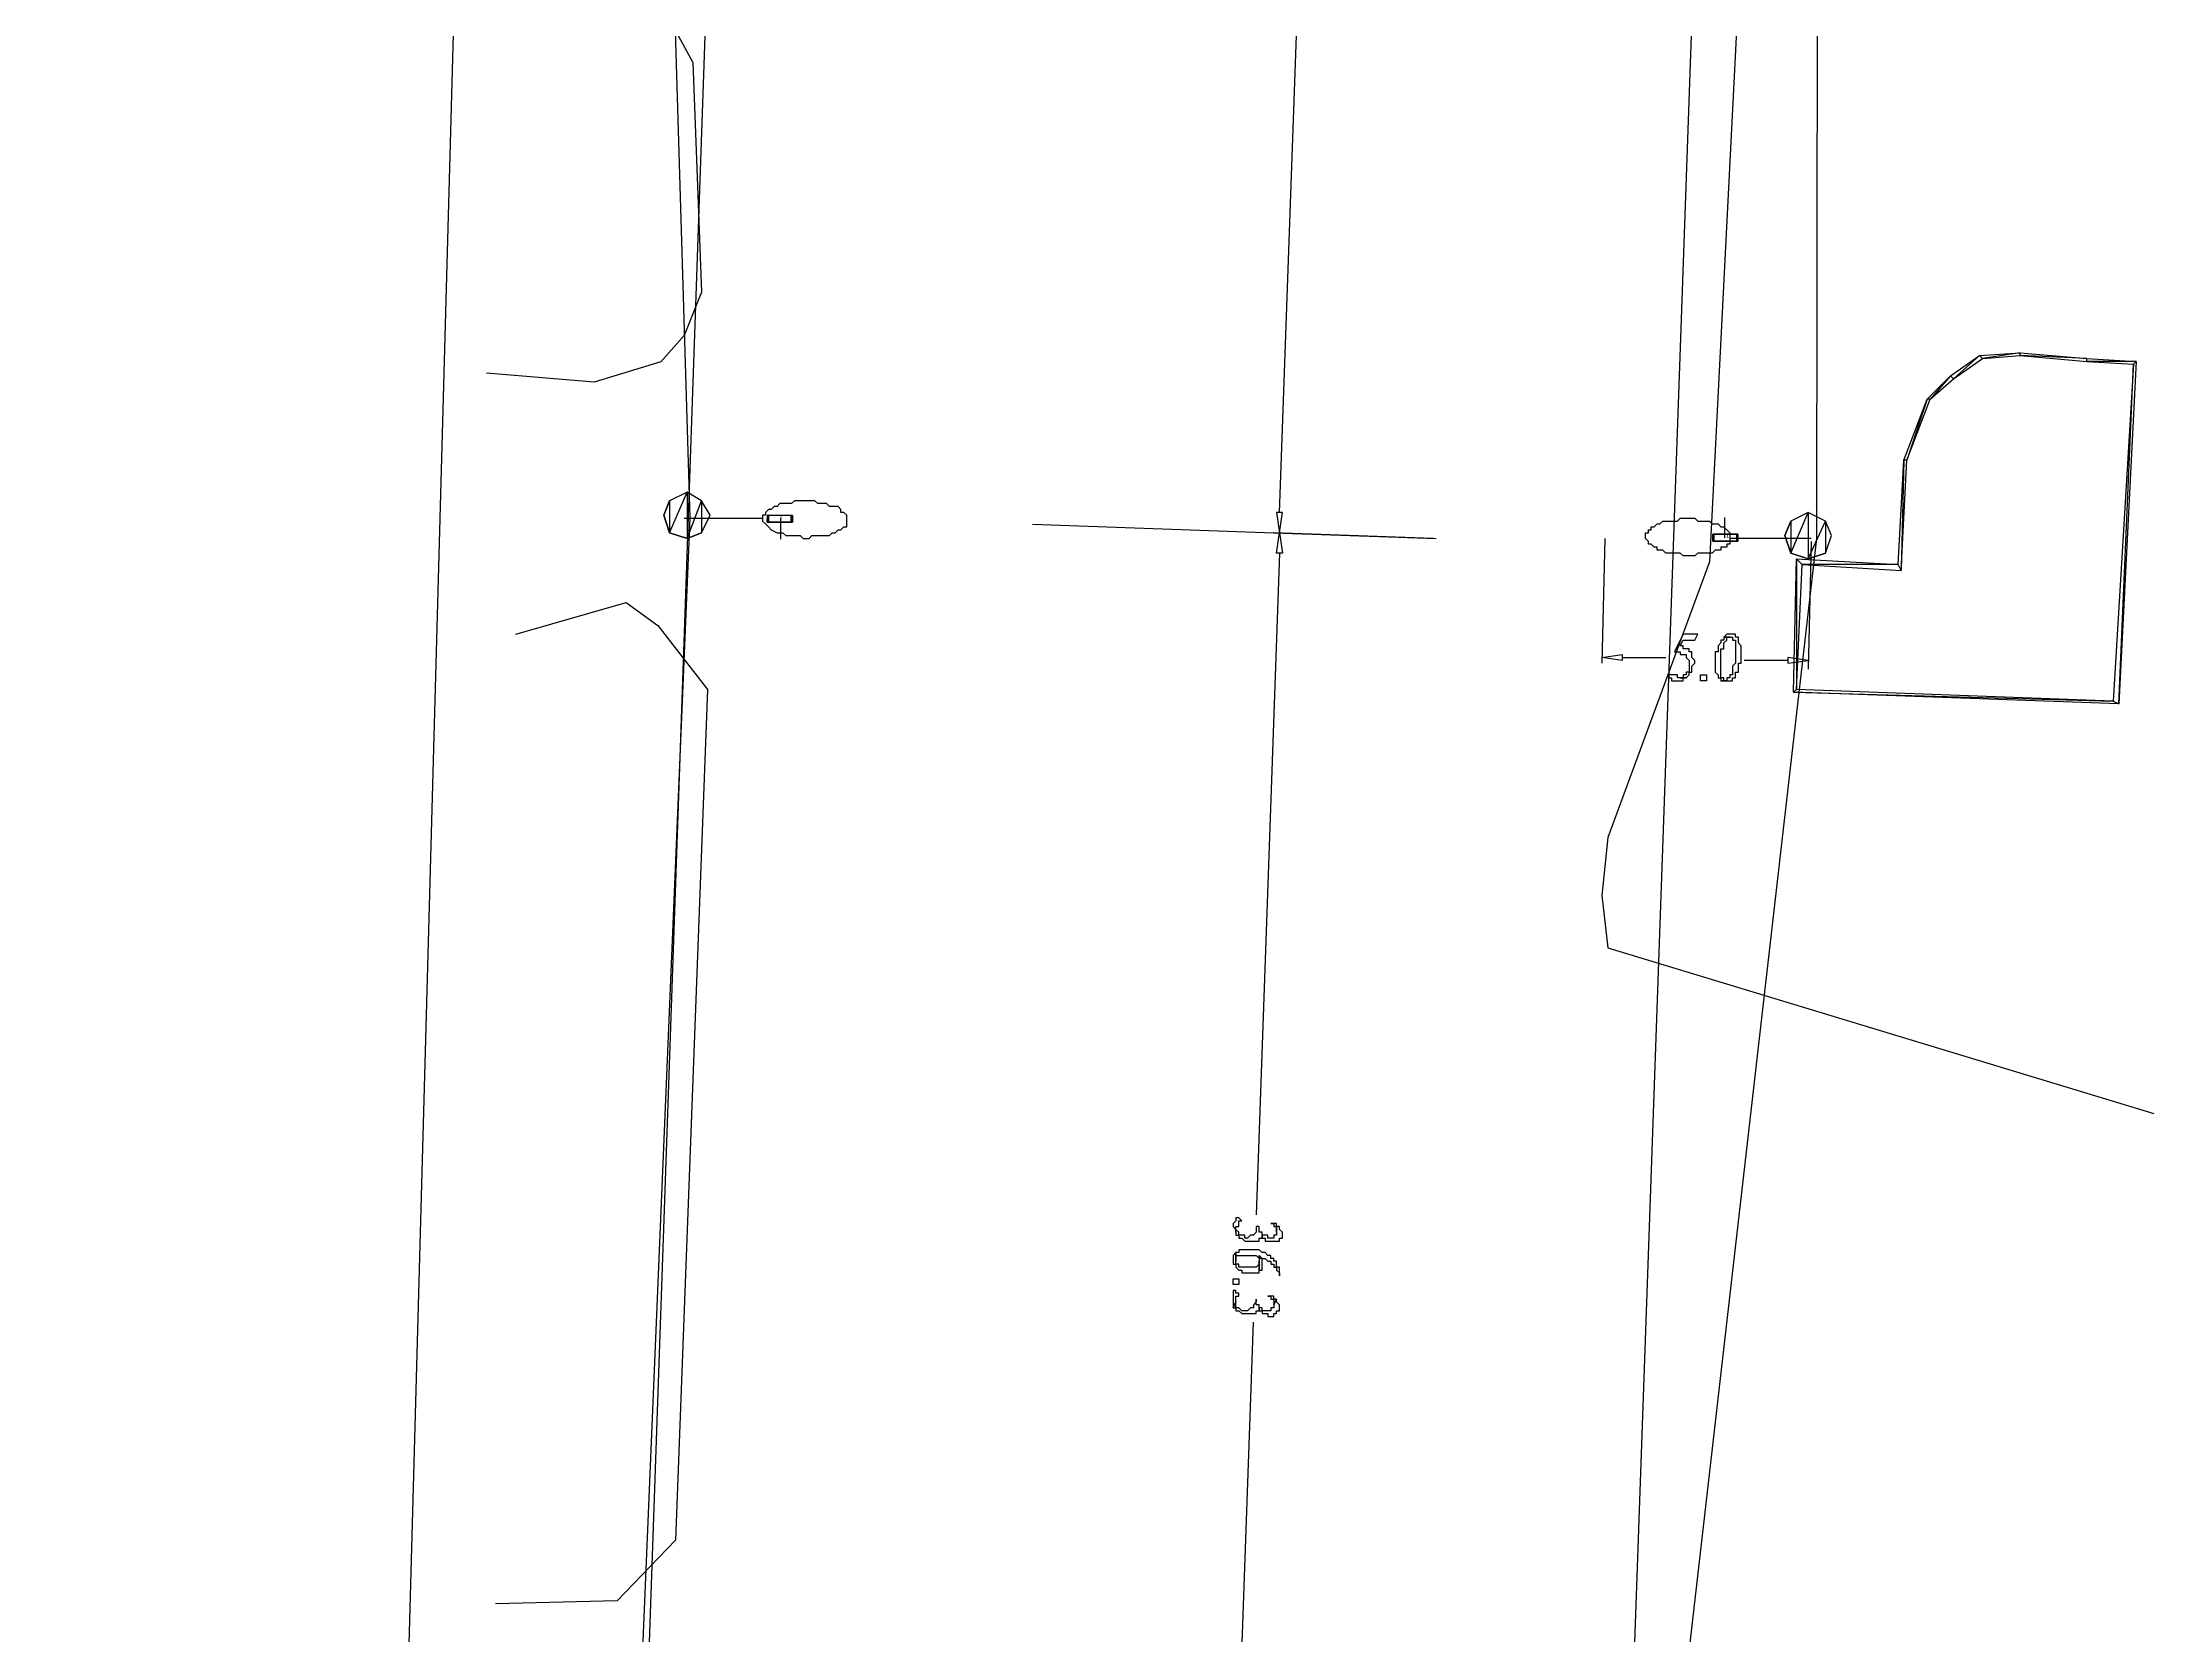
# Model space of a CAD drawing. Extents: x 212106 to 638151, y -1311344 to 1260505.
# Drawn here: x 269033 to 320961, y -533075 to -493865 of the extents above; entities that cross this region are included whole.
import ezdxf

# ---------------------------------------------------------------- set-up
doc = ezdxf.new("R2010")
doc.units = 0
doc.header["$MEASUREMENT"] = 0
for name, color, linetype in [('at_Entity', 7, 'Continuous'), ('DLXLUM01', 3, 'Continuous'), ('DLXLUMEX', 2, 'Continuous'), ('DLXSCENE', 7, 'Continuous')]:
    doc.layers.add(name, color=color, linetype=linetype)

# ---------------------------------------------------------------- blocks, each defined once
blk = doc.blocks.new('*U179')
for p, q in [((-324, 85), (-324, -85)), ((-295, 85), (-324, 85)), ((-324, 85), (-295, 85)), ((265, 85), (-324, 85)), ((-324, -85), (-324, 85)), ((-324, 85), (265, 85)), ((295, 85), (-295, 85)), ((-295, 85), (-295, -85)), ((-295, -85), (-295, 85)), ((-295, 85), (295, 85)), ((295, 85), (265, 85)), ((265, 85), (295, 85)), ((265, -85), (265, 85)), ((265, 85), (265, -85)), ((295, -85), (295, 85)), ((295, 85), (295, -85)), ((-324, -85), (265, -85)), ((-295, -85), (-324, -85)), ((-324, -85), (-295, -85)), ((265, -85), (-324, -85)), ((-295, -85), (295, -85)), ((295, -85), (-295, -85)), ((265, -85), (295, -85)), ((295, -85), (265, -85))]:
    blk.add_line(p, q)
at = {"color": 1}
blk.add_line((-30, 0), (-30, 500), dxfattribs=at)
at = {"layer": 'DLXLUMEX', "color": 7}
blk.add_text('1', height=100, dxfattribs=at).set_placement((0, 0))
blk = doc.blocks.new('*U40')
for p, q in [((-294, 87), (-295, -83)), ((-295, -83), (-294, 87)), ((295, 83), (-294, 87)), ((-264, 87), (-294, 87)), ((-294, 87), (295, 83)), ((-294, 87), (-264, 87)), ((-264, 87), (-265, -83)), ((-265, -83), (-264, 87)), ((325, 83), (-264, 87)), ((-264, 87), (325, 83)), ((294, -87), (295, 83)), ((295, 83), (294, -87)), ((295, 83), (325, 83)), ((325, 83), (295, 83)), ((324, -87), (325, 83)), ((325, 83), (324, -87)), ((-295, -83), (294, -87)), ((294, -87), (-295, -83)), ((-295, -83), (-265, -83)), ((-265, -83), (-295, -83)), ((-265, -83), (324, -87)), ((324, -87), (-265, -83)), ((294, -87), (324, -87)), ((324, -87), (294, -87))]:
    blk.add_line(p, q)
at = {"color": 1}
blk.add_line((30, 0), (26, -500), dxfattribs=at)
at = {"layer": 'DLXLUMEX', "color": 7}
blk.add_text('1', height=100, dxfattribs=at).set_placement((0, 0))
blk = doc.blocks.new('*U97')
for p, q in [((-45254, -534671), (-45111, -434388)), ((-74539, -482029), (-72968, -534171)), ((-72968, -534171), (-74468, -569955)), ((-49468, -571455), (-45254, -534671))]:
    blk.add_line(p, q)

msp = doc.modelspace()

# ---------------------------------------------------------------- linework, layer by layer
at = {"layer": 'at_Entity', "color": 0}
for p, q in [((282818, -360515), (269033, -859640)), ((299460, -505441), (301175, -457368)), ((311818, -471645), (310033, -506650)), ((282104, -488939), (285032, -494368)), ((285032, -494368), (285247, -500011)), ((285247, -500011), (284818, -501083)), ((284818, -501083), (284247, -501726)), ((315961, -502076), (316675, -501576)), ((315961, -502076), (316675, -501576)), ((316675, -501576), (316032, -502147)), ((316675, -501576), (316032, -502147)), ((316675, -501576), (316032, -502147)), ((316675, -501576), (316032, -502147)), ((316675, -501576), (317675, -501504)), ((316675, -501576), (317675, -501504)), ((316746, -501647), (316675, -501576)), ((316746, -501647), (316675, -501576)), ((316746, -501647), (316675, -501576)), ((316746, -501647), (316675, -501576)), ((317675, -501504), (316746, -501647)), ((317675, -501504), (316746, -501647)), ((317675, -501504), (316746, -501647)), ((317675, -501504), (316746, -501647)), ((316746, -501647), (317675, -501576)), ((316746, -501647), (317675, -501576)), ((317675, -501576), (317675, -501504)), ((317675, -501504), (319318, -501647)), ((317675, -501576), (317675, -501504)), ((317675, -501576), (317675, -501504)), ((317675, -501504), (319318, -501647)), ((317675, -501576), (317675, -501504)), ((319318, -501647), (317675, -501576)), ((317675, -501576), (319318, -501718)), ((319318, -501647), (317675, -501576)), ((319318, -501647), (317675, -501576)), ((317675, -501576), (319318, -501718)), ((319318, -501647), (317675, -501576)), ((282604, -502226), (279961, -502012)), ((284247, -501726), (282604, -502226)), ((315389, -502647), (315961, -502076)), ((315389, -502647), (315961, -502076)), ((315961, -502076), (315461, -502647)), ((315961, -502076), (315461, -502647)), ((315961, -502076), (315461, -502647)), ((315961, -502076), (315461, -502647)), ((316032, -502147), (315961, -502076)), ((316032, -502147), (315961, -502076)), ((316032, -502147), (315961, -502076)), ((316032, -502147), (315961, -502076)), ((316032, -502147), (316746, -501647)), ((316032, -502147), (316746, -501647)), ((319318, -501718), (319318, -501647)), ((319318, -501647), (320532, -501718)), ((319318, -501718), (319318, -501647)), ((319318, -501718), (319318, -501647)), ((319318, -501647), (320532, -501718)), ((319318, -501718), (319318, -501647)), ((320532, -501718), (319318, -501718)), ((319318, -501718), (320460, -501790)), ((320532, -501718), (319318, -501718)), ((320532, -501718), (319318, -501718)), ((319318, -501718), (320460, -501790)), ((320532, -501718), (319318, -501718)), ((320460, -501790), (319960, -510075)), ((320460, -501790), (319960, -510075)), ((320532, -501718), (320103, -510147)), ((320532, -501718), (320103, -510147)), ((320103, -510147), (320460, -501790)), ((320103, -510147), (320460, -501790)), ((320103, -510147), (320460, -501790)), ((320103, -510147), (320460, -501790)), ((320460, -501790), (320532, -501718)), ((320460, -501790), (320532, -501718)), ((320460, -501790), (320532, -501718)), ((320460, -501790), (320532, -501718)), ((314818, -504147), (315389, -502647)), ((314818, -504147), (315389, -502647)), ((315389, -502647), (314889, -504147)), ((314889, -504147), (315461, -502647)), ((315389, -502647), (314889, -504147)), ((315389, -502647), (314889, -504147)), ((314889, -504147), (315461, -502647)), ((315389, -502647), (314889, -504147)), ((315461, -502647), (315389, -502647)), ((315461, -502647), (315389, -502647)), ((315461, -502647), (315389, -502647)), ((315461, -502647), (315389, -502647)), ((315461, -502647), (316032, -502147)), ((315461, -502647), (316032, -502147)), ((314675, -506718), (314818, -504147)), ((314675, -506718), (314818, -504147)), ((314818, -504147), (314746, -506861)), ((314746, -506861), (314889, -504147)), ((314818, -504147), (314746, -506861)), ((314818, -504147), (314746, -506861)), ((314746, -506861), (314889, -504147)), ((314818, -504147), (314746, -506861)), ((314889, -504147), (314818, -504147)), ((314889, -504147), (314818, -504147)), ((314889, -504147), (314818, -504147)), ((314889, -504147), (314818, -504147)), ((284462, -505147), (284319, -505504)), ((284319, -505504), (284462, -505147)), ((284462, -505147), (284319, -505504)), ((284462, -505147), (284319, -505504)), ((284319, -505504), (284462, -505147)), ((284462, -505147), (284319, -505504)), ((284890, -504933), (284462, -505147)), ((284890, -504933), (284462, -505147)), ((284462, -505933), (284890, -504933)), ((284462, -505933), (284890, -504933)), ((284890, -504933), (284462, -505147)), ((284890, -504933), (284462, -505147)), ((284890, -504933), (284462, -505147)), ((284462, -505933), (284890, -504933)), ((284462, -505933), (284890, -504933)), ((284890, -504933), (284462, -505147)), ((284462, -505147), (284462, -505933)), ((284462, -505147), (284462, -505933)), ((284462, -505147), (284462, -505933)), ((284462, -505147), (284462, -505933)), ((285247, -505147), (284890, -504933)), ((285247, -505147), (284890, -504933)), ((284890, -504933), (284890, -506075)), ((284890, -504933), (284890, -506075)), ((285247, -505147), (284890, -504933)), ((285247, -505147), (284890, -504933)), ((285247, -505147), (284890, -504933)), ((284890, -504933), (284890, -506075)), ((284890, -504933), (284890, -506075)), ((285247, -505147), (284890, -504933)), ((284890, -506075), (285247, -505147)), ((284890, -506075), (285247, -505147)), ((284890, -506075), (285247, -505147)), ((284890, -506075), (285247, -505147)), ((285462, -505504), (285247, -505147)), ((285462, -505504), (285247, -505147)), ((285247, -505147), (285247, -505933)), ((285247, -505147), (285247, -505933)), ((285462, -505504), (285247, -505147)), ((285462, -505504), (285247, -505147)), ((285462, -505504), (285247, -505147)), ((285247, -505147), (285247, -505933)), ((285247, -505147), (285247, -505933)), ((285462, -505504), (285247, -505147)), ((287176, -505218), (287104, -505290)), ((287247, -505218), (287176, -505218)), ((287319, -505218), (287247, -505218)), ((287461, -505218), (287319, -505218)), ((287533, -505147), (287461, -505218)), ((287676, -505147), (287533, -505147)), ((287747, -505147), (287676, -505147)), ((287890, -505147), (287747, -505147)), ((288033, -505147), (287890, -505147)), ((288104, -505218), (288033, -505147)), ((288247, -505218), (288104, -505218)), ((288319, -505218), (288247, -505218)), ((288390, -505290), (288319, -505218)), ((284319, -505504), (284462, -505933)), ((284462, -505933), (284319, -505504)), ((284319, -505504), (284462, -505933)), ((284319, -505504), (284462, -505933)), ((284462, -505933), (284319, -505504)), ((284319, -505504), (284462, -505933)), ((284819, -505575), (286747, -505575)), ((285247, -505933), (285462, -505504)), ((285247, -505933), (285462, -505504)), ((285247, -505933), (285462, -505504)), ((285247, -505933), (285462, -505504)), ((285247, -505933), (285462, -505504)), ((285247, -505933), (285462, -505504)), ((286819, -505504), (286747, -505504)), ((286747, -505504), (286747, -505575)), ((286747, -505575), (286747, -505647)), ((286747, -505647), (286819, -505718)), ((286890, -505361), (286819, -505433)), ((286819, -505433), (286819, -505504)), ((286819, -505718), (286890, -505790)), ((286962, -505361), (286890, -505361)), ((287033, -505290), (286962, -505361)), ((287104, -505290), (287033, -505290)), ((288461, -505290), (288390, -505290)), ((288604, -505290), (288461, -505290)), ((288676, -505361), (288604, -505290)), ((288676, -505433), (288676, -505361)), ((288747, -505433), (288676, -505433)), ((288819, -505504), (288747, -505433)), ((288819, -505647), (288819, -505504)), ((288819, -505718), (288819, -505647)), ((288819, -505647), (288819, -505647)), ((288819, -505790), (288819, -505718)), ((293390, -505721), (299318, -505936)), ((299533, -505433), (299390, -505433)), ((299390, -505433), (299461, -505933)), ((299461, -505933), (299533, -505433)), ((308675, -505790), (308747, -505718)), ((308747, -505718), (308818, -505718)), ((308818, -505718), (308889, -505647)), ((308889, -505647), (308961, -505647)), ((308961, -505647), (309032, -505647)), ((309032, -505647), (309104, -505647)), ((309104, -505647), (309175, -505647)), ((309175, -505647), (309247, -505647)), ((309247, -505647), (309318, -505575)), ((309318, -505575), (309461, -505575)), ((309461, -505575), (309532, -505575)), ((309532, -505575), (309604, -505575)), ((309604, -505575), (309675, -505575)), ((309675, -505575), (309747, -505647)), ((309747, -505647), (309818, -505647)), ((309818, -505647), (309889, -505647)), ((309889, -505647), (309961, -505647)), ((309961, -505647), (310032, -505647)), ((310032, -505647), (310104, -505718)), ((310104, -505718), (310175, -505718)), ((310175, -505718), (310246, -505718)), ((310246, -505718), (310318, -505790)), ((312032, -505647), (311889, -506004)), ((311889, -506004), (312032, -505647)), ((312032, -505647), (311889, -506004)), ((312032, -505647), (311889, -506004)), ((311889, -506004), (312032, -505647)), ((312032, -505647), (311889, -506004)), ((312461, -505433), (312032, -505647)), ((312461, -505433), (312032, -505647)), ((312032, -506433), (312461, -505433)), ((312032, -506433), (312461, -505433)), ((312461, -505433), (312032, -505647)), ((312461, -505433), (312032, -505647)), ((312461, -505433), (312032, -505647)), ((312032, -506433), (312461, -505433)), ((312032, -506433), (312461, -505433)), ((312461, -505433), (312032, -505647)), ((312032, -505647), (312032, -506433)), ((312032, -505647), (312032, -506433)), ((312032, -505647), (312032, -506433)), ((312032, -505647), (312032, -506433)), ((312889, -505647), (312461, -505433)), ((312889, -505647), (312461, -505433)), ((312461, -505433), (312461, -506575)), ((312461, -505433), (312461, -506575)), ((312889, -505647), (312461, -505433)), ((312889, -505647), (312461, -505433)), ((312889, -505647), (312461, -505433)), ((312461, -505433), (312461, -506575)), ((312461, -505433), (312461, -506575)), ((312889, -505647), (312461, -505433)), ((312461, -506575), (312889, -505647)), ((312461, -506575), (312889, -505647)), ((312461, -506575), (312889, -505647)), ((312461, -506575), (312889, -505647)), ((313032, -506004), (312889, -505647)), ((313032, -506004), (312889, -505647)), ((312889, -505647), (312889, -506433)), ((312889, -505647), (312889, -506433)), ((313032, -506004), (312889, -505647)), ((313032, -506004), (312889, -505647)), ((313032, -506004), (312889, -505647)), ((312889, -505647), (312889, -506433)), ((312889, -505647), (312889, -506433)), ((313032, -506004), (312889, -505647)), ((284462, -505933), (284890, -506075)), ((284890, -506075), (284462, -505933)), ((284462, -505933), (284890, -506075)), ((284462, -505933), (284890, -506075)), ((284890, -506075), (284462, -505933)), ((284462, -505933), (284890, -506075)), ((284890, -506075), (285247, -505933)), ((285247, -505933), (284890, -506075)), ((284890, -506075), (285247, -505933)), ((284890, -506075), (285247, -505933)), ((285247, -505933), (284890, -506075)), ((284890, -506075), (285247, -505933)), ((284890, -506075), (284890, -506075)), ((284890, -506075), (284890, -506075)), ((284890, -506075), (284890, -506075)), ((286890, -505790), (286962, -505861)), ((286962, -505861), (287104, -505933)), ((287104, -505933), (287176, -505933)), ((287176, -505933), (287247, -505933)), ((287247, -505933), (287319, -506004)), ((287319, -506004), (287461, -506004)), ((287461, -506004), (287533, -506004)), ((287533, -506004), (287676, -506004)), ((287676, -506004), (287747, -506075)), ((287747, -506075), (287890, -506075)), ((287890, -506075), (287961, -506004)), ((287961, -506004), (288104, -506004)), ((288104, -506004), (288176, -506004)), ((288176, -506004), (288319, -506004)), ((288319, -506004), (288390, -506004)), ((288390, -506004), (288461, -505933)), ((288461, -505933), (288533, -505933)), ((288533, -505933), (288604, -505861)), ((288604, -505861), (288676, -505861)), ((288676, -505861), (288747, -505790)), ((288747, -505790), (288819, -505790)), ((303317, -506084), (299317, -505941)), ((303247, -506075), (299318, -505933)), ((299390, -506433), (299461, -505933)), ((299461, -505933), (299533, -506433)), ((307461, -506075), (307389, -509147)), ((308461, -506004), (308461, -505933)), ((308461, -505933), (308532, -505933)), ((308461, -506075), (308461, -506004)), ((308461, -506004), (308461, -506004)), ((308532, -506147), (308461, -506075)), ((308532, -505933), (308532, -505861)), ((308532, -505861), (308604, -505861)), ((308532, -506218), (308532, -506147)), ((308604, -506218), (308532, -506218)), ((308604, -505861), (308604, -505790)), ((308604, -505790), (308675, -505790)), ((308675, -506290), (308604, -506218)), ((308747, -506290), (308675, -506290)), ((308747, -506361), (308747, -506290)), ((310318, -505790), (310389, -505790)), ((310389, -506290), (310318, -506290)), ((310318, -506290), (310318, -506361)), ((310389, -505790), (310461, -505861)), ((310461, -506290), (310389, -506290)), ((310461, -505861), (310532, -505933)), ((310532, -506218), (310461, -506218)), ((310461, -506218), (310461, -506290)), ((310532, -505933), (310532, -506004)), ((310532, -506004), (310532, -506075)), ((312532, -506075), (310532, -506075)), ((310532, -506075), (310532, -506147)), ((310532, -506147), (310532, -506218)), ((311889, -506004), (312032, -506433)), ((312032, -506433), (311889, -506004)), ((311889, -506004), (312032, -506433)), ((311889, -506004), (312032, -506433)), ((312032, -506433), (311889, -506004)), ((311889, -506004), (312032, -506433)), ((312532, -506147), (312461, -509290)), ((312889, -506433), (313032, -506004)), ((312889, -506433), (313032, -506004)), ((312889, -506433), (313032, -506004)), ((312889, -506433), (313032, -506004)), ((312889, -506433), (313032, -506004)), ((312889, -506433), (313032, -506004)), ((299461, -506433), (298890, -522718)), ((299533, -506433), (299390, -506433)), ((310033, -506650), (307533, -513432)), ((308818, -506361), (308747, -506361)), ((308889, -506361), (308818, -506361)), ((308961, -506433), (308889, -506361)), ((309032, -506433), (308961, -506433)), ((309104, -506433), (309032, -506433)), ((309175, -506433), (309104, -506433)), ((309247, -506433), (309175, -506433)), ((309318, -506433), (309247, -506433)), ((309389, -506504), (309318, -506433)), ((309532, -506504), (309389, -506504)), ((309604, -506504), (309532, -506504)), ((309675, -506504), (309604, -506504)), ((309747, -506433), (309675, -506504)), ((309818, -506433), (309747, -506433)), ((309889, -506433), (309818, -506433)), ((309961, -506433), (309889, -506433)), ((310032, -506433), (309961, -506433)), ((310104, -506433), (310032, -506433)), ((310175, -506361), (310104, -506433)), ((310246, -506361), (310175, -506361)), ((310318, -506361), (310246, -506361)), ((312032, -506433), (312461, -506575)), ((312461, -506575), (312032, -506433)), ((312032, -506433), (312461, -506575)), ((312032, -506433), (312461, -506575)), ((312461, -506575), (312032, -506433)), ((312032, -506433), (312461, -506575)), ((312104, -509861), (312175, -506575)), ((312104, -509861), (312175, -506575)), ((312318, -506718), (312175, -506575)), ((312175, -506575), (314675, -506718)), ((312318, -506718), (312175, -506575)), ((312175, -506575), (312175, -509790)), ((312175, -506575), (312175, -509790)), ((312318, -506718), (312175, -506575)), ((312175, -506575), (314675, -506718)), ((312318, -506718), (312175, -506575)), ((312175, -506575), (312175, -509790)), ((312175, -506575), (312175, -509790)), ((312175, -509790), (312318, -506718)), ((312175, -509790), (312318, -506718)), ((314675, -506718), (312318, -506718)), ((312318, -506718), (314746, -506861)), ((314675, -506718), (312318, -506718)), ((314675, -506718), (312318, -506718)), ((312318, -506718), (314746, -506861)), ((314675, -506718), (312318, -506718)), ((312461, -506575), (312889, -506433)), ((312889, -506433), (312461, -506575)), ((312461, -506575), (312889, -506433)), ((312461, -506575), (312889, -506433)), ((312889, -506433), (312461, -506575)), ((312461, -506575), (312889, -506433)), ((312461, -506575), (312461, -506575)), ((312461, -506575), (312461, -506575)), ((312461, -506575), (312461, -506575)), ((314746, -506861), (314675, -506718)), ((314746, -506861), (314675, -506718)), ((314746, -506861), (314675, -506718)), ((314746, -506861), (314675, -506718)), ((280676, -508432), (283390, -507647)), ((283390, -507647), (284176, -508218)), ((284176, -508218), (285390, -509790)), ((309389, -508432), (309175, -508861)), ((309175, -508861), (309175, -508861)), ((309175, -508861), (309175, -508861)), ((309175, -508861), (309247, -508861)), ((309247, -508861), (309247, -508861)), ((309247, -508861), (309318, -508861)), ((309318, -508718), (309389, -508575)), ((309389, -508718), (309318, -508718)), ((309318, -508718), (309318, -508718)), ((309318, -508861), (309318, -508861)), ((309318, -508861), (309318, -508932)), ((309747, -508432), (309389, -508432)), ((309389, -508575), (309675, -508575)), ((309389, -508790), (309389, -508718)), ((309389, -508718), (309389, -508718)), ((309461, -508790), (309389, -508790)), ((309532, -508790), (309461, -508790)), ((309461, -508790), (309461, -508790)), ((309461, -508790), (309461, -508790)), ((309532, -508861), (309532, -508790)), ((309604, -508861), (309532, -508861)), ((309532, -508861), (309532, -508861)), ((309532, -508861), (309532, -508861)), ((309604, -508932), (309604, -508861)), ((309675, -508575), (309747, -508432)), ((310246, -508861), (310175, -508861)), ((310175, -508861), (310175, -508932)), ((310318, -508647), (310246, -508718)), ((310246, -508718), (310246, -508718)), ((310246, -508718), (310246, -508718)), ((310246, -508718), (310246, -508718)), ((310246, -508718), (310246, -508790)), ((310246, -508790), (310246, -508790)), ((310246, -508790), (310246, -508861)), ((310389, -508575), (310318, -508575)), ((310318, -508575), (310318, -508575)), ((310318, -508575), (310318, -508647)), ((310318, -508647), (310318, -508647)), ((310318, -508861), (310318, -508790)), ((310318, -508790), (310389, -508790)), ((310318, -508932), (310318, -508861)), ((310318, -508861), (310318, -508861)), ((310461, -508432), (310389, -508504)), ((310389, -508504), (310389, -508504)), ((310389, -508504), (310389, -508575)), ((310532, -508504), (310389, -508504)), ((310389, -508504), (310532, -508504)), ((310389, -508647), (310461, -508575)), ((310389, -508718), (310389, -508647)), ((310389, -508647), (310389, -508647)), ((310389, -508647), (310389, -508647)), ((310389, -508790), (310389, -508718)), ((310389, -508718), (310389, -508718)), ((310532, -508432), (310461, -508432)), ((310461, -508432), (310461, -508432)), ((310461, -508575), (310461, -508504)), ((310461, -508504), (310461, -508504)), ((310461, -508504), (310461, -508504)), ((310461, -508504), (310532, -508504)), ((310461, -508575), (310461, -508575)), ((310532, -508432), (310532, -508432)), ((310604, -508432), (310532, -508432)), ((310532, -508504), (310532, -508504)), ((310532, -508504), (310604, -508504)), ((310675, -508432), (310604, -508432)), ((310604, -508432), (310604, -508432)), ((310604, -508432), (310604, -508432)), ((310604, -508504), (310604, -508504)), ((310604, -508504), (310604, -508504)), ((310604, -508504), (310604, -508504)), ((310604, -508504), (310604, -508575)), ((310604, -508575), (310675, -508575)), ((310675, -508504), (310675, -508432)), ((310746, -508504), (310675, -508504)), ((310675, -508504), (310675, -508504)), ((310675, -508575), (310675, -508647)), ((310675, -508647), (310675, -508647)), ((310675, -508647), (310675, -508647)), ((310675, -508647), (310675, -508718)), ((310675, -508718), (310675, -508718)), ((310675, -508718), (310675, -508790)), ((310675, -508790), (310675, -508790)), ((310675, -508790), (310675, -508861)), ((310675, -508861), (310675, -508861)), ((310675, -508861), (310675, -508932)), ((310746, -508575), (310746, -508504)), ((310746, -508647), (310746, -508575)), ((310746, -508575), (310746, -508575)), ((310746, -508575), (310746, -508575)), ((310818, -508718), (310746, -508647)), ((310746, -508647), (310746, -508647)), ((310746, -508647), (310746, -508647)), ((310818, -508790), (310818, -508718)), ((310818, -508718), (310818, -508718)), ((310818, -508861), (310818, -508790)), ((310818, -508790), (310818, -508790)), ((310818, -508932), (310818, -508861)), ((310818, -508861), (310818, -508861)), ((307389, -509004), (307889, -508932)), ((307889, -509075), (307389, -509004)), ((307889, -508932), (307889, -509075)), ((307889, -509004), (308961, -509004)), ((309318, -508932), (309389, -508932)), ((309389, -508932), (309389, -508932)), ((309389, -508932), (309389, -508932)), ((309389, -508932), (309461, -508932)), ((309461, -508932), (309461, -509004)), ((309461, -509004), (309461, -509004)), ((309461, -509004), (309461, -509004)), ((309461, -509004), (309532, -509075)), ((309532, -509361), (309461, -509361)), ((309461, -509361), (309461, -509432)), ((309532, -509075), (309532, -509075)), ((309532, -509075), (309532, -509075)), ((309532, -509075), (309532, -509147)), ((309532, -509147), (309532, -509147)), ((309532, -509147), (309532, -509147)), ((309532, -509147), (309532, -509218)), ((309532, -509218), (309532, -509218)), ((309532, -509218), (309532, -509290)), ((309532, -509290), (309532, -509290)), ((309532, -509290), (309532, -509361)), ((309532, -509361), (309532, -509361)), ((309532, -509432), (309532, -509361)), ((309532, -509361), (309604, -509361)), ((309604, -509004), (309604, -508932)), ((309604, -508932), (309604, -508932)), ((309675, -509075), (309604, -509004)), ((309604, -509004), (309604, -509004)), ((309604, -509004), (309604, -509004)), ((309604, -509218), (309675, -509147)), ((309604, -509290), (309604, -509218)), ((309604, -509218), (309604, -509218)), ((309604, -509361), (309604, -509290)), ((309604, -509290), (309604, -509290)), ((309604, -509290), (309604, -509290)), ((309604, -509290), (309604, -509290)), ((309675, -509147), (309675, -509075)), ((309675, -509075), (309675, -509075)), ((309675, -509147), (309675, -509147)), ((310175, -508932), (310175, -508932)), ((310175, -508932), (310175, -509004)), ((310175, -509004), (310175, -509004)), ((310175, -509004), (310175, -509075)), ((310175, -509075), (310175, -509075)), ((310175, -509075), (310175, -509147)), ((310175, -509147), (310175, -509147)), ((310175, -509147), (310175, -509218)), ((310175, -509218), (310175, -509218)), ((310175, -509218), (310175, -509290)), ((310175, -509290), (310175, -509290)), ((310175, -509290), (310175, -509290)), ((310175, -509290), (310175, -509361)), ((310175, -509361), (310175, -509361)), ((310175, -509361), (310246, -509432)), ((310318, -509004), (310318, -508932)), ((310318, -508932), (310318, -508932)), ((310318, -509075), (310318, -509004)), ((310318, -509004), (310318, -509004)), ((310318, -509147), (310318, -509075)), ((310318, -509075), (310318, -509075)), ((310318, -509218), (310318, -509147)), ((310318, -509147), (310318, -509147)), ((310318, -509290), (310318, -509218)), ((310318, -509218), (310318, -509218)), ((310318, -509361), (310318, -509290)), ((310318, -509290), (310318, -509290)), ((310318, -509432), (310318, -509361)), ((310318, -509361), (310318, -509361)), ((310318, -509361), (310318, -509361)), ((310675, -509147), (310604, -509218)), ((310604, -509218), (310604, -509218)), ((310604, -509218), (310604, -509290)), ((310604, -509290), (310604, -509290)), ((310604, -509290), (310604, -509361)), ((310604, -509361), (310604, -509361)), ((310604, -509361), (310604, -509361)), ((310604, -509361), (310604, -509432)), ((310675, -508932), (310675, -508932)), ((310675, -508932), (310675, -509004)), ((310675, -509004), (310675, -509004)), ((310675, -509004), (310675, -509075)), ((310675, -509075), (310675, -509075)), ((310675, -509075), (310675, -509147)), ((310675, -509147), (310675, -509147)), ((310675, -509432), (310675, -509361)), ((310675, -509361), (310746, -509361)), ((310746, -509218), (310746, -509147)), ((310746, -509147), (310818, -509147)), ((310746, -509290), (310746, -509218)), ((310746, -509218), (310746, -509218)), ((310746, -509361), (310746, -509290)), ((310746, -509290), (310746, -509290)), ((310746, -509290), (310746, -509290)), ((310746, -509361), (310746, -509361)), ((310818, -509004), (310818, -508932)), ((310818, -508932), (310818, -508932)), ((310818, -509075), (310818, -509004)), ((310818, -509004), (310818, -509004)), ((310818, -509004), (310818, -509004)), ((310818, -509147), (310818, -509075)), ((310818, -509075), (310818, -509075)), ((311961, -509075), (310889, -509075)), ((311961, -509004), (311961, -509147)), ((312461, -509075), (311961, -509004)), ((311961, -509147), (312461, -509075)), ((285390, -509790), (284604, -530718)), ((309104, -509432), (309032, -509432)), ((309032, -509432), (309032, -509504)), ((309032, -509504), (309104, -509504)), ((309104, -509432), (309104, -509432)), ((309104, -509432), (309104, -509432)), ((309175, -509432), (309104, -509432)), ((309104, -509504), (309104, -509504)), ((309104, -509504), (309104, -509575)), ((309104, -509575), (309104, -509575)), ((309104, -509575), (309175, -509575)), ((309247, -509432), (309175, -509432)), ((309175, -509432), (309175, -509432)), ((309175, -509432), (309175, -509432)), ((309175, -509432), (309175, -509432)), ((309175, -509575), (309175, -509575)), ((309175, -509575), (309247, -509575)), ((309247, -509504), (309247, -509432)), ((309318, -509504), (309247, -509504)), ((309247, -509504), (309247, -509504)), ((309247, -509575), (309247, -509575)), ((309247, -509575), (309247, -509575)), ((309247, -509575), (309318, -509575)), ((309461, -509504), (309318, -509504)), ((309318, -509504), (309318, -509504)), ((309389, -509504), (309318, -509504)), ((309318, -509504), (309318, -509504)), ((309318, -509504), (309461, -509504)), ((309318, -509575), (309318, -509575)), ((309318, -509575), (309389, -509575)), ((309461, -509432), (309389, -509432)), ((309389, -509432), (309389, -509504)), ((309389, -509575), (309389, -509504)), ((309389, -509504), (309389, -509504)), ((309389, -509504), (309461, -509504)), ((309389, -509504), (309389, -509504)), ((309461, -509432), (309461, -509432)), ((309461, -509504), (309532, -509432)), ((309461, -509504), (309461, -509504)), ((309461, -509504), (309461, -509504)), ((309532, -509432), (309532, -509432)), ((309532, -509432), (309532, -509432)), ((309818, -509504), (309818, -509432)), ((309818, -509432), (309818, -509432)), ((309818, -509432), (309818, -509432)), ((309818, -509432), (309889, -509432)), ((309818, -509575), (309818, -509504)), ((309818, -509504), (309818, -509504)), ((309818, -509504), (309818, -509504)), ((309889, -509575), (309818, -509575)), ((309818, -509575), (309818, -509575)), ((309889, -509432), (309961, -509432)), ((309889, -509432), (309889, -509432)), ((309889, -509432), (309889, -509432)), ((309889, -509432), (309889, -509432)), ((309889, -509432), (309889, -509432)), ((309961, -509575), (309889, -509575)), ((309889, -509575), (309889, -509575)), ((309889, -509575), (309889, -509575)), ((309889, -509575), (309889, -509575)), ((309961, -509432), (309961, -509432)), ((309961, -509432), (309961, -509432)), ((309961, -509432), (309961, -509432)), ((309961, -509432), (309961, -509504)), ((309961, -509504), (309961, -509504)), ((309961, -509504), (309961, -509504)), ((309961, -509504), (309961, -509575)), ((309961, -509575), (309961, -509575)), ((310246, -509432), (310246, -509432)), ((310246, -509432), (310246, -509432)), ((310246, -509432), (310246, -509504)), ((310246, -509504), (310246, -509504)), ((310246, -509504), (310318, -509504)), ((310318, -509504), (310318, -509432)), ((310318, -509432), (310318, -509432)), ((310318, -509432), (310318, -509432)), ((310318, -509504), (310318, -509575)), ((310389, -509504), (310318, -509504)), ((310318, -509575), (310461, -509575)), ((310461, -509575), (310318, -509575)), ((310318, -509575), (310318, -509575)), ((310318, -509575), (310318, -509575)), ((310318, -509575), (310389, -509575)), ((310389, -509575), (310389, -509504)), ((310389, -509504), (310389, -509504)), ((310461, -509575), (310389, -509575)), ((310389, -509575), (310389, -509575)), ((310389, -509575), (310389, -509575)), ((310389, -509575), (310389, -509575)), ((310389, -509575), (310461, -509575)), ((310532, -509504), (310461, -509504)), ((310461, -509504), (310461, -509575)), ((310461, -509575), (310461, -509575)), ((310461, -509575), (310461, -509575)), ((310461, -509575), (310461, -509575)), ((310461, -509575), (310532, -509575)), ((310604, -509432), (310532, -509432)), ((310532, -509432), (310532, -509432)), ((310532, -509432), (310532, -509504)), ((310532, -509504), (310532, -509504)), ((310532, -509504), (310532, -509504)), ((310532, -509575), (310532, -509575)), ((310532, -509575), (310604, -509575)), ((310604, -509575), (310604, -509504)), ((310604, -509504), (310604, -509504)), ((310604, -509504), (310604, -509504)), ((310604, -509504), (310675, -509504)), ((310675, -509504), (310675, -509432)), ((310675, -509432), (310675, -509432)), ((312175, -509790), (312104, -509861)), ((312175, -509790), (312104, -509861)), ((312175, -509790), (312104, -509861)), ((312175, -509790), (312104, -509861)), ((312104, -509861), (319960, -510075)), ((312104, -509861), (319960, -510075)), ((320103, -510147), (312104, -509861)), ((312104, -509861), (319960, -510075)), ((312104, -509861), (319960, -510075)), ((320103, -510147), (312104, -509861)), ((319960, -510075), (312175, -509790)), ((319960, -510075), (312175, -509790)), ((319960, -510075), (320103, -510147)), ((319960, -510075), (320103, -510147)), ((319960, -510075), (320103, -510147)), ((319960, -510075), (320103, -510147)), ((307533, -513432), (307390, -514858)), ((307390, -514858), (307533, -516145)), ((307533, -516145), (320961, -520222)), ((298390, -522861), (298318, -522932)), ((298461, -522789), (298390, -522789)), ((298390, -522789), (298390, -522789)), ((298390, -522789), (298390, -522861)), ((298390, -522861), (298390, -522861)), ((298390, -522861), (298390, -522861)), ((298533, -522861), (298461, -522789)), ((298461, -522789), (298461, -522789)), ((298461, -522789), (298461, -522789)), ((298461, -522789), (298461, -522789)), ((298461, -522932), (298461, -522861)), ((298461, -522861), (298461, -522861)), ((298461, -522861), (298533, -522861)), ((298318, -522932), (298318, -522932)), ((298318, -522932), (298318, -523003)), ((298318, -523003), (298318, -523003)), ((298318, -523003), (298318, -523003)), ((298318, -523003), (298390, -523075)), ((298390, -523075), (298390, -523003)), ((298390, -523003), (298461, -523003)), ((298390, -523075), (298390, -523075)), ((298390, -523075), (298390, -523146)), ((298390, -523146), (298390, -523075)), ((298461, -523146), (298390, -523075)), ((298390, -523075), (298390, -523075)), ((298390, -523075), (298390, -523075)), ((298390, -523075), (298390, -523146)), ((298390, -523146), (298390, -523146)), ((298390, -523146), (298390, -523146)), ((298390, -523146), (298390, -523218)), ((298390, -523218), (298461, -523218)), ((298461, -523003), (298461, -522932)), ((298461, -522932), (298461, -522932)), ((298461, -522932), (298461, -522932)), ((298461, -523003), (298461, -523003)), ((298461, -523003), (298461, -523003)), ((298461, -523218), (298461, -523146)), ((298461, -523146), (298461, -523146)), ((298533, -523218), (298461, -523218)), ((298461, -523218), (298461, -523218)), ((298461, -523218), (298461, -523218)), ((298461, -523218), (298461, -523289)), ((298461, -523289), (298461, -523289)), ((298461, -523289), (298533, -523289)), ((298604, -523218), (298533, -523218)), ((298533, -523218), (298533, -523218)), ((298533, -523218), (298533, -523218)), ((298533, -523289), (298533, -523289)), ((298533, -523289), (298533, -523289)), ((298533, -523289), (298604, -523361)), ((298604, -523289), (298604, -523218)), ((298675, -523289), (298604, -523289)), ((298604, -523289), (298604, -523289)), ((298604, -523361), (298604, -523361)), ((298604, -523361), (298675, -523361)), ((298747, -523218), (298675, -523289)), ((298675, -523289), (298675, -523289)), ((298675, -523361), (298675, -523361)), ((298675, -523361), (298747, -523361)), ((298818, -523218), (298747, -523218)), ((298747, -523218), (298747, -523218)), ((298747, -523361), (298747, -523361)), ((298747, -523361), (298747, -523361)), ((298747, -523361), (298818, -523361)), ((298890, -523146), (298818, -523218)), ((298818, -523218), (298818, -523218)), ((298818, -523218), (298818, -523218)), ((298818, -523218), (298818, -523218)), ((298818, -523361), (298818, -523361)), ((298818, -523361), (298890, -523361)), ((298961, -523003), (298890, -523003)), ((298890, -523003), (298890, -523003)), ((298890, -523003), (298890, -523075)), ((298890, -523075), (298890, -523075)), ((298890, -523075), (298890, -523146)), ((298890, -523146), (298890, -523146)), ((298890, -523146), (298890, -523146)), ((298890, -523146), (298890, -523146)), ((298890, -523361), (298890, -523361)), ((298890, -523361), (298961, -523361)), ((298961, -523075), (298961, -523003)), ((298961, -523146), (298961, -523075)), ((298961, -523075), (298961, -523075)), ((298961, -523075), (298961, -523075)), ((299033, -523146), (298961, -523146)), ((298961, -523146), (298961, -523146)), ((298961, -523361), (298961, -523289)), ((298961, -523289), (298961, -523289)), ((298961, -523289), (298961, -523289)), ((298961, -523289), (299033, -523289)), ((299033, -523218), (299033, -523146)), ((299104, -523218), (299033, -523218)), ((299033, -523218), (299033, -523218)), ((299033, -523289), (299033, -523218)), ((299033, -523218), (299033, -523218)), ((299033, -523218), (299033, -523289)), ((299033, -523289), (299104, -523289)), ((299175, -523218), (299104, -523218)), ((299104, -523218), (299104, -523218)), ((299104, -523218), (299104, -523218)), ((299104, -523289), (299104, -523289)), ((299104, -523289), (299104, -523361)), ((299104, -523361), (299175, -523361)), ((299175, -523289), (299175, -523218)), ((299247, -523289), (299175, -523289)), ((299175, -523289), (299175, -523289)), ((299175, -523361), (299175, -523361)), ((299175, -523361), (299247, -523361)), ((299318, -522932), (299247, -522932)), ((299247, -522932), (299247, -522932)), ((299247, -522932), (299247, -522932)), ((299247, -522932), (299318, -522932)), ((299318, -523289), (299247, -523289)), ((299247, -523289), (299247, -523289)), ((299247, -523361), (299247, -523361)), ((299247, -523361), (299247, -523361)), ((299247, -523361), (299318, -523361)), ((299390, -522932), (299318, -522932)), ((299318, -522932), (299318, -522932)), ((299318, -522932), (299318, -523003)), ((299318, -523003), (299318, -523003)), ((299318, -523003), (299390, -523003)), ((299390, -523218), (299318, -523218)), ((299318, -523218), (299318, -523218)), ((299318, -523218), (299318, -523289)), ((299318, -523361), (299318, -523361)), ((299318, -523361), (299390, -523361)), ((299390, -523003), (299390, -522932)), ((299390, -523003), (299390, -523075)), ((299390, -523146), (299390, -523003)), ((299461, -523003), (299390, -523003)), ((299390, -523003), (299390, -523146)), ((299390, -523075), (299390, -523075)), ((299390, -523075), (299390, -523075)), ((299390, -523075), (299390, -523146)), ((299390, -523146), (299390, -523146)), ((299390, -523146), (299390, -523146)), ((299390, -523146), (299390, -523218)), ((299390, -523218), (299390, -523218)), ((299390, -523361), (299390, -523361)), ((299390, -523361), (299390, -523361)), ((299390, -523361), (299390, -523361)), ((299390, -523361), (299461, -523361)), ((299461, -523075), (299461, -523003)), ((299461, -523003), (299461, -523003)), ((299533, -523146), (299461, -523075)), ((299461, -523075), (299461, -523075)), ((299461, -523075), (299461, -523075)), ((299461, -523361), (299461, -523289)), ((299461, -523289), (299461, -523289)), ((299461, -523289), (299533, -523289)), ((299461, -523361), (299461, -523361)), ((299533, -523218), (299533, -523146)), ((299533, -523289), (299533, -523218)), ((299533, -523218), (299533, -523218)), ((298390, -523646), (298318, -523718)), ((298318, -523718), (298318, -523718)), ((298318, -523718), (298318, -523718)), ((298318, -523718), (298318, -523789)), ((298318, -523789), (298318, -523789)), ((298318, -523789), (298318, -523861)), ((298318, -523861), (298318, -523861)), ((298318, -523861), (298318, -523861)), ((298318, -523861), (298318, -523932)), ((298318, -523932), (298318, -523932)), ((298318, -523932), (298390, -523932)), ((298390, -523861), (298390, -523646)), ((298461, -523646), (298390, -523646)), ((298390, -523646), (298390, -523646)), ((298390, -523646), (298390, -523646)), ((298390, -523646), (298390, -523646)), ((298390, -523646), (298390, -523861)), ((298390, -523789), (298390, -523718)), ((298390, -523718), (298390, -523718)), ((298390, -523718), (298461, -523718)), ((298390, -523861), (298390, -523789)), ((298390, -523789), (298390, -523789)), ((298390, -523789), (298390, -523789)), ((298390, -523932), (298390, -523861)), ((298390, -523861), (298390, -523861)), ((298390, -523861), (298390, -523861)), ((298461, -523932), (298390, -523932)), ((298390, -523932), (298390, -523932)), ((298390, -523932), (298390, -524003)), ((298533, -523575), (298461, -523575)), ((298461, -523575), (298461, -523646)), ((298461, -523718), (298461, -523718)), ((298461, -523718), (298461, -523718)), ((298461, -523718), (298533, -523718)), ((298461, -524003), (298461, -523932)), ((298461, -523932), (298461, -523932)), ((298604, -523575), (298533, -523575)), ((298533, -523575), (298533, -523575)), ((298533, -523575), (298533, -523575)), ((298533, -523718), (298533, -523718)), ((298533, -523718), (298533, -523718)), ((298533, -523718), (298604, -523718)), ((298675, -523575), (298604, -523575)), ((298604, -523575), (298604, -523575)), ((298604, -523718), (298604, -523718)), ((298604, -523718), (298675, -523718)), ((298747, -523575), (298675, -523575)), ((298675, -523575), (298675, -523575)), ((298675, -523718), (298675, -523718)), ((298675, -523718), (298747, -523718)), ((298818, -523575), (298747, -523575)), ((298747, -523575), (298747, -523575)), ((298747, -523718), (298747, -523718)), ((298747, -523718), (298747, -523718)), ((298747, -523718), (298818, -523718)), ((298890, -523575), (298818, -523575)), ((298818, -523575), (298818, -523575)), ((298818, -523718), (298818, -523718)), ((298818, -523718), (298890, -523718)), ((298961, -523575), (298890, -523575)), ((298890, -523575), (298890, -523575)), ((298890, -523575), (298890, -523575)), ((298890, -523718), (298890, -523718)), ((298890, -523718), (298890, -523718)), ((298890, -523718), (298961, -523789)), ((298961, -523932), (298890, -524003)), ((299033, -523646), (298961, -523575)), ((298961, -523575), (298961, -523575)), ((298961, -523789), (298961, -523718)), ((298961, -523718), (298961, -523789)), ((298961, -523789), (298961, -523718)), ((298961, -523718), (298961, -523718)), ((298961, -523718), (299033, -523789)), ((299033, -523789), (298961, -523789)), ((298961, -523789), (298961, -523861)), ((298961, -523789), (298961, -523789)), ((298961, -523789), (298961, -523789)), ((298961, -523789), (298961, -523789)), ((298961, -524075), (298961, -523861)), ((298961, -523861), (298961, -523932)), ((298961, -523861), (298961, -523861)), ((298961, -523861), (298961, -524075)), ((299104, -523646), (299033, -523646)), ((299033, -523646), (299033, -523646)), ((299033, -523932), (299033, -523789)), ((299033, -523789), (299033, -523789)), ((299033, -523789), (299104, -523789)), ((299033, -523932), (299033, -523932)), ((299033, -524003), (299033, -523932)), ((299175, -523718), (299104, -523646)), ((299104, -523646), (299104, -523646)), ((299104, -523646), (299104, -523646)), ((299104, -523789), (299104, -523789)), ((299104, -523789), (299104, -523789)), ((299104, -523789), (299175, -523861)), ((299247, -523718), (299175, -523718)), ((299175, -523718), (299175, -523718)), ((299175, -523861), (299175, -523861)), ((299175, -523861), (299175, -523861)), ((299175, -523861), (299247, -523861)), ((299247, -523789), (299247, -523718)), ((299318, -523789), (299247, -523789)), ((299247, -523789), (299247, -523789)), ((299247, -523861), (299247, -523932)), ((299247, -523932), (299318, -523932)), ((299318, -523861), (299318, -523789)), ((299318, -523789), (299318, -523789)), ((299390, -523861), (299318, -523861)), ((299318, -523932), (299318, -523932)), ((299318, -523932), (299318, -523932)), ((299318, -523932), (299318, -524003)), ((299390, -523932), (299390, -523861)), ((299390, -524003), (299390, -523932)), ((299390, -523932), (299390, -523932)), ((299390, -523932), (299390, -523932)), ((298318, -524361), (298318, -524289)), ((298318, -524289), (298318, -524289)), ((298318, -524289), (298318, -524289)), ((298318, -524289), (298390, -524289)), ((298318, -524432), (298318, -524361)), ((298318, -524361), (298318, -524361)), ((298318, -524361), (298318, -524361)), ((298390, -524432), (298318, -524432)), ((298318, -524432), (298318, -524432)), ((298390, -524003), (298390, -524003)), ((298390, -524003), (298390, -524003)), ((298390, -524003), (298461, -524075)), ((298390, -524289), (298390, -524289)), ((298390, -524289), (298390, -524289)), ((298390, -524289), (298390, -524289)), ((298390, -524289), (298461, -524289)), ((298461, -524432), (298390, -524432)), ((298390, -524432), (298390, -524432)), ((298390, -524432), (298390, -524432)), ((298390, -524432), (298390, -524432)), ((298533, -524003), (298461, -524003)), ((298461, -524075), (298461, -524075)), ((298461, -524075), (298461, -524075)), ((298461, -524075), (298533, -524075)), ((298461, -524289), (298461, -524289)), ((298461, -524289), (298461, -524361)), ((298461, -524361), (298461, -524432)), ((298461, -524361), (298461, -524361)), ((298461, -524361), (298461, -524361)), ((298461, -524361), (298461, -524361)), ((298461, -524361), (298461, -524361)), ((298604, -524003), (298533, -524003)), ((298533, -524003), (298533, -524003)), ((298533, -524075), (298533, -524146)), ((298533, -524146), (298604, -524146)), ((298675, -524003), (298604, -524003)), ((298604, -524003), (298604, -524003)), ((298604, -524003), (298604, -524003)), ((298604, -524146), (298604, -524146)), ((298604, -524146), (298604, -524146)), ((298604, -524146), (298675, -524146)), ((298747, -524003), (298675, -524003)), ((298675, -524003), (298675, -524003)), ((298675, -524146), (298675, -524146)), ((298675, -524146), (298747, -524146)), ((298818, -524003), (298747, -524003)), ((298747, -524003), (298747, -524003)), ((298747, -524146), (298747, -524146)), ((298747, -524146), (298818, -524146)), ((298890, -524003), (298818, -524003)), ((298818, -524003), (298818, -524003)), ((298818, -524003), (298818, -524003)), ((298818, -524146), (298818, -524146)), ((298818, -524146), (298890, -524146)), ((298890, -524003), (298890, -524003)), ((298890, -524003), (298890, -524003)), ((298890, -524146), (298890, -524146)), ((298890, -524146), (298890, -524146)), ((298890, -524146), (298961, -524146)), ((298961, -524146), (298961, -524075)), ((298961, -524075), (298961, -524075)), ((298961, -524075), (299033, -524075)), ((299033, -524075), (299033, -524003)), ((299033, -524003), (299033, -524003)), ((299033, -524003), (299033, -524003)), ((299318, -524003), (299390, -524003)), ((299461, -524003), (299390, -524003)), ((299390, -524003), (299390, -524003)), ((299390, -524003), (299390, -524075)), ((299390, -524075), (299390, -524075)), ((299390, -524075), (299390, -524075)), ((299390, -524075), (299390, -524075)), ((299390, -524075), (299461, -524146)), ((299461, -524218), (299461, -524003)), ((299461, -524146), (299461, -524146)), ((299461, -524146), (299461, -524218)), ((299461, -524218), (299461, -524218)), ((299461, -524218), (299461, -524218)), ((298390, -524575), (298318, -524575)), ((298318, -524575), (298318, -524646)), ((298318, -524646), (298318, -524646)), ((298318, -524646), (298318, -524646)), ((298318, -524646), (298318, -524646)), ((298318, -524646), (298318, -524718)), ((298318, -524718), (298318, -524718)), ((298318, -524718), (298318, -524789)), ((298318, -524789), (298318, -524789)), ((298318, -524789), (298318, -524861)), ((298318, -524861), (298318, -524861)), ((298318, -524861), (298318, -524861)), ((298318, -524861), (298318, -524932)), ((298318, -525003), (298390, -524861)), ((298390, -524861), (298318, -525003)), ((298318, -524932), (298318, -524932)), ((298318, -524932), (298318, -525003)), ((298390, -524646), (298390, -524575)), ((298461, -524646), (298390, -524646)), ((298390, -524789), (298390, -524718)), ((298390, -524718), (298390, -524718)), ((298390, -524718), (298390, -524718)), ((298390, -524718), (298461, -524718)), ((298390, -524861), (298390, -524789)), ((298390, -524789), (298390, -524789)), ((298390, -524789), (298390, -524789)), ((298390, -524861), (298390, -524861)), ((298390, -524932), (298390, -524861)), ((298390, -524861), (298390, -524861)), ((298390, -525003), (298390, -524932)), ((298390, -524932), (298390, -524932)), ((298390, -524932), (298390, -524932)), ((298461, -524718), (298461, -524646)), ((298461, -524718), (298461, -524718)), ((298890, -524861), (298818, -524932)), ((298818, -524932), (298818, -524932)), ((298818, -524932), (298818, -524932)), ((298818, -524932), (298818, -525003)), ((298890, -524861), (298890, -524789)), ((298890, -524789), (298890, -524789)), ((298890, -524789), (298890, -524861)), ((298890, -524932), (298890, -524861)), ((298890, -524861), (298890, -524861)), ((298890, -524861), (298890, -524861)), ((298890, -524861), (298890, -524861)), ((298961, -524932), (298890, -524932)), ((298961, -525003), (298961, -524932)), ((298961, -524932), (298961, -524932)), ((298961, -524932), (298961, -524932)), ((299247, -524718), (299175, -524718)), ((299175, -524718), (299247, -524718)), ((299318, -524718), (299247, -524718)), ((299247, -524718), (299247, -524718)), ((299247, -524718), (299247, -524789)), ((299247, -524789), (299247, -524789)), ((299247, -524789), (299318, -524789)), ((299318, -524789), (299318, -524718)), ((299390, -524789), (299318, -524789)), ((299318, -524789), (299318, -524789)), ((299318, -524789), (299318, -524861)), ((299318, -524932), (299390, -524789)), ((299390, -524789), (299318, -524932)), ((299318, -524861), (299318, -524861)), ((299318, -524861), (299318, -524861)), ((299318, -524861), (299318, -524932)), ((299318, -524932), (299318, -524932)), ((299318, -524932), (299318, -524932)), ((299318, -524932), (299318, -525003)), ((299390, -524861), (299390, -524789)), ((299461, -524932), (299390, -524861)), ((299390, -524861), (299390, -524861)), ((299390, -524861), (299390, -524861)), ((299390, -524861), (299390, -524861)), ((299461, -525003), (299461, -524932)), ((298247, -541717), (298818, -525361)), ((298318, -525003), (298390, -525003)), ((298461, -525003), (298390, -525003)), ((298390, -525003), (298390, -525003)), ((298390, -525003), (298390, -525003)), ((298390, -525003), (298390, -525075)), ((298390, -525075), (298390, -525075)), ((298390, -525075), (298390, -525075)), ((298390, -525075), (298461, -525075)), ((298533, -525075), (298461, -525003)), ((298461, -525003), (298461, -525003)), ((298461, -525075), (298461, -525075)), ((298461, -525075), (298533, -525146)), ((298604, -525075), (298533, -525075)), ((298533, -525075), (298533, -525075)), ((298533, -525075), (298533, -525075)), ((298533, -525146), (298533, -525146)), ((298533, -525146), (298533, -525146)), ((298533, -525146), (298604, -525146)), ((298675, -525075), (298604, -525075)), ((298604, -525075), (298604, -525075)), ((298604, -525075), (298604, -525075)), ((298604, -525146), (298604, -525146)), ((298604, -525146), (298675, -525146)), ((298747, -525003), (298675, -525075)), ((298675, -525075), (298675, -525075)), ((298675, -525146), (298675, -525146)), ((298675, -525146), (298747, -525146)), ((298818, -525003), (298747, -525003)), ((298747, -525003), (298747, -525003)), ((298747, -525003), (298747, -525003)), ((298747, -525146), (298747, -525146)), ((298747, -525146), (298818, -525146)), ((298818, -525003), (298818, -525003)), ((298818, -525146), (298818, -525146)), ((298818, -525146), (298818, -525146)), ((298818, -525146), (298890, -525146)), ((298890, -525146), (298890, -525075)), ((298890, -525075), (298961, -525075)), ((298890, -525146), (298890, -525146)), ((299033, -525003), (298961, -525003)), ((298961, -525003), (298961, -525003)), ((298961, -525075), (298961, -525003)), ((298961, -525003), (298961, -525075)), ((298961, -525075), (298961, -525075)), ((298961, -525075), (299033, -525075)), ((299033, -525075), (299033, -525003)), ((299033, -525003), (299033, -525003)), ((299104, -525075), (299033, -525075)), ((299033, -525075), (299033, -525075)), ((299033, -525075), (299033, -525146)), ((299033, -525146), (299104, -525146)), ((299175, -525075), (299104, -525075)), ((299104, -525075), (299104, -525075)), ((299104, -525146), (299104, -525146)), ((299104, -525146), (299104, -525146)), ((299104, -525146), (299175, -525146)), ((299247, -525075), (299175, -525075)), ((299175, -525075), (299175, -525075)), ((299175, -525075), (299175, -525075)), ((299175, -525146), (299175, -525218)), ((299175, -525218), (299247, -525218)), ((299318, -525003), (299247, -525003)), ((299247, -525003), (299247, -525075)), ((299247, -525075), (299247, -525075)), ((299247, -525218), (299247, -525218)), ((299247, -525218), (299247, -525218)), ((299247, -525218), (299318, -525218)), ((299318, -525003), (299318, -525003)), ((299318, -525003), (299318, -525003)), ((299318, -525218), (299318, -525146)), ((299318, -525146), (299318, -525146)), ((299318, -525146), (299390, -525146)), ((299390, -525146), (299390, -525075)), ((299390, -525075), (299461, -525075)), ((299390, -525146), (299390, -525146)), ((299390, -525146), (299390, -525146)), ((299461, -525075), (299461, -525003)), ((299461, -525003), (299461, -525003)), ((299461, -525075), (299461, -525075)), ((284604, -530718), (283176, -532217)), ((283176, -532217), (280176, -532289))]:
    msp.add_line(p, q, dxfattribs=at)
at = {"layer": 'at_Entity', "color": 1}
for p, q in [((288390, -405152), (273105, -847350)), ((312675, -405792), (297176, -846069))]:
    msp.add_line(p, q, dxfattribs=at)

# ---------------------------------------------------------------- block references
at = {"layer": 'DLXLUM01'}
for name, p in [('*U40', (287160, -505591)), ('*U179', (310441, -506056))]:
    msp.add_blockref(name, p, dxfattribs=at)
at = {"layer": 'DLXSCENE'}
msp.add_blockref('*U97', (357928, 28595), dxfattribs=at)

doc.saveas('drawing.dxf')
